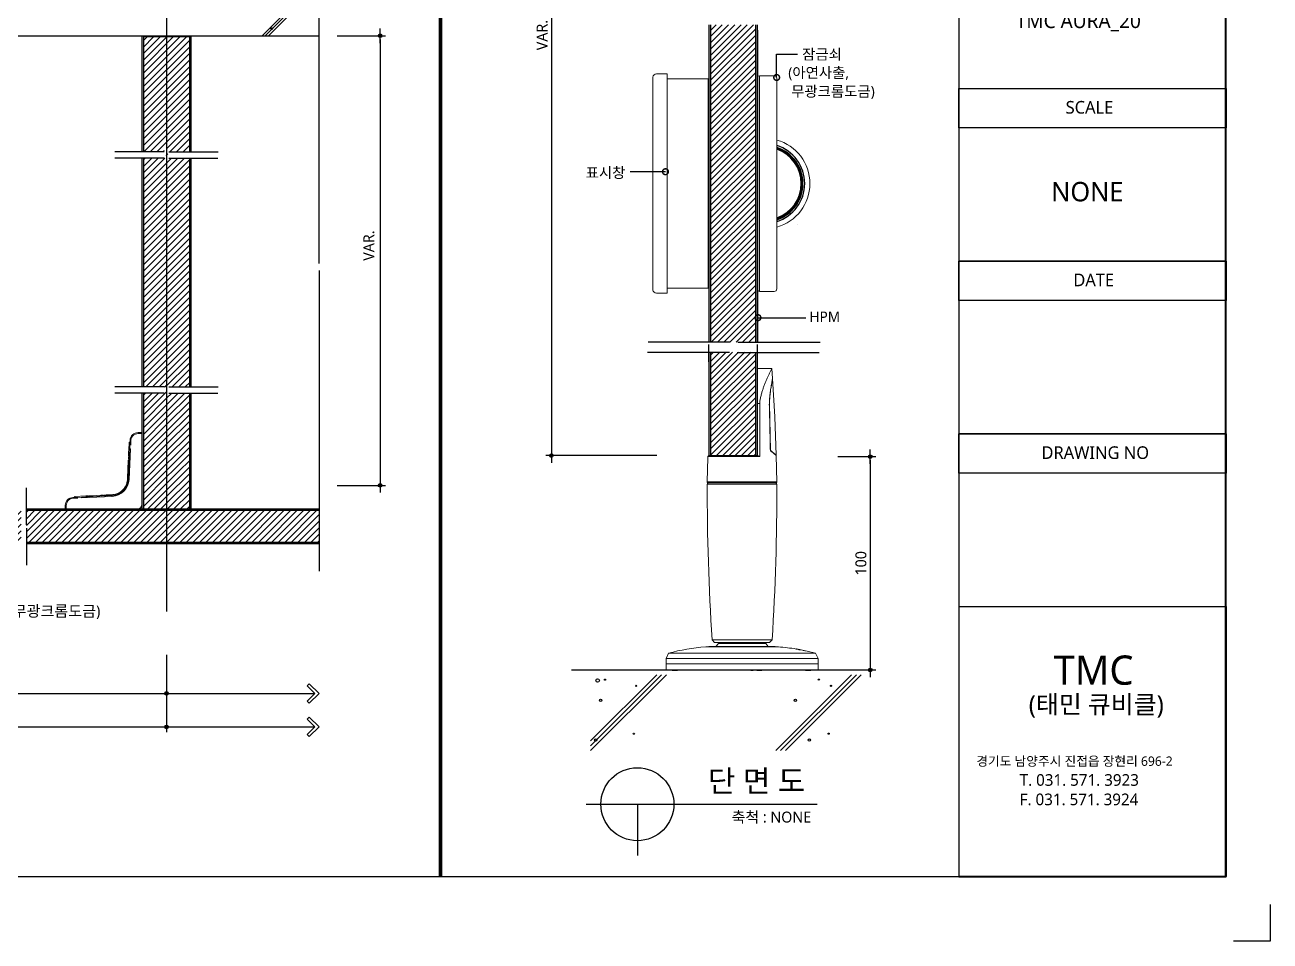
# Model space of a CAD drawing. Extents: x -256 to 8104, y -176 to 5714.
# Drawn here: x 4694 to 8104, y -176 to 2333 of the extents above; entities that cross this region are included whole.
import ezdxf
from ezdxf.enums import TextEntityAlignment as Align

# ---------------------------------------------------------------- set-up
doc = ezdxf.new("R2010")
doc.units = 0
doc.header["$LTSCALE"] = 30
doc.linetypes.add('CEN', pattern=[62, 60, -1, 0, -1])
doc.layers.get('0').update_dxf_attribs({"linetype": 'CONTINUOUS'})
doc.layers.get('DEFPOINTS').update_dxf_attribs({"linetype": 'CONTINUOUS'})
for name, color, linetype in [('C', 2, 'CONTINUOUS'), ('curior-0Line', 252, 'CONTINUOUS'), ('DIM', 7, 'CONTINUOUS'), ('FIN', 5, 'CONTINUOUS'), ('HAT', 8, 'CONTINUOUS'), ('TIT', 3, 'CONTINUOUS'), ('경첩', 4, 'CONTINUOUS'), ('문자', 3, 'CONTINUOUS'), ('잠금쇠(회전형)', 4, 'CONTINUOUS'), ('중심선', 1, 'CEN'), ('치수', 1, 'CONTINUOUS'), ('판넬', 2, 'CONTINUOUS'), ('해치', 8, 'CONTINUOUS')]:
    doc.layers.add(name, color=color, linetype=linetype)
doc.styles.add('돋움', font='malgun.ttf')
doc.dimstyles.new('10', dxfattribs={"dimscale": 10, "dimtxt": 3, "dimasz": 1, "dimexe": 1.5, "dimexo": 2, "dimgap": 1, "dimtad": 1, "dimdec": 0, "dimlunit": 6, "dimtxsty": '돋움', "dimblk": 'DIMDOT', "dimcen": -1, "dimdle": 1.5, "dimclrt": 3, "dimazin": 3, "dimtfac": 1, "dimtdec": 0, "dimtix": 1, "dimtmove": 2, "dimatfit": 3, "dimldrblk": 'DIMDOT', "dimarcsym": 0})
pattern_1 = [(45, (190803.934, 139.989), (-8.55643, 8.55643), [])]
pattern_2 = [(45, (189996.395, 28.41), (-8.980256, 8.980256), [])]

# ---------------------------------------------------------------- blocks, each defined once
blk = doc.blocks.new('DIMDOT')
at = {"linetype": 'Continuous'}
blk.add_line((-2, 0), (2, 0), dxfattribs=at)
for radius in [0.5, 0.25]:
    blk.add_circle((0, 0), radius, dxfattribs=at)
blk = doc.blocks.new('*D547')
at = {"layer": 'DEFPOINTS', "color": 0}
for p in [(204766.2, 3633.1), (204457.4, 1329.8), (204766.2, 1329.8)]:
    blk.add_point(p, dxfattribs=at)
at = {"layer": 'DIM', "color": 0, "lineweight": -2, "ltscale": 10}
for p, q in [((204746.2, 3633.1), (204442.4, 3633.1)), ((204457.4, 3623.1), (204457.4, 1339.8)), ((204746.2, 1329.8), (204442.4, 1329.8))]:
    blk.add_line(p, q, dxfattribs=at)
at = {"layer": 'DIM', "color": 0, "lineweight": -2, "xscale": 10, "yscale": 10, "zscale": 10}
for p, rotation in [((204457.4, 3633.1), 90), ((204457.4, 1329.8), 270)]:
    blk.add_blockref('DIMDOT', p, dxfattribs=dict(at, rotation=rotation))
at = {"layer": 'DIM', "color": 3, "insert": (204432.2, 2481.4), "char_height": 30, "attachment_point": 5, "rotation": 90, "style": '돋움'}
blk.add_mtext('VAR.', dxfattribs=at)
blk = doc.blocks.new('A$C13EB2441')
for p, q in [((0.84, 7.37), (0.84, 14.11)), ((0.84, 6.74), (0.84, 0))]:
    blk.add_line(p, q)
blk = doc.blocks.new('_DOTSMALL')
at = {"color": 0, "linetype": 'ByBlock', "const_width": 0.5}
blk.add_lwpolyline([(-0.0625, 0, 1), (0.0625, 0, 1)], format="xyb", close=True, dxfattribs=at)
blk = doc.blocks.new('A$C63EC304E')
at = {"layer": '치수', "color": 1, "xscale": 2.5, "yscale": 2.5, "zscale": 2.5, "rotation": 234.3098741996962}
blk.add_blockref('_DOTSMALL', (0.31, 0.31), dxfattribs=at)
blk = doc.blocks.new('A$C2BC9653E')
at = {"layer": '치수', "xscale": 0.3333333333333333, "yscale": 0.3333333333333333, "zscale": 0.3333333333333333}
blk.add_blockref('A$C63EC304E', (0, 0), dxfattribs=at)
blk = doc.blocks.new('A$C7FC71301')
at = {"layer": '치수', "rotation": 180}
blk.add_blockref('A$C2BC9653E', (0.208, 0.208), dxfattribs=at)
blk = doc.blocks.new('A$C4A20372B')
at = {"layer": '치수'}
blk.add_blockref('A$C7FC71301', (0, 0), dxfattribs=at)
blk = doc.blocks.new('A$C566469F5')
at = {"layer": '치수'}
blk.add_blockref('A$C4A20372B', (0, 0), dxfattribs=at)
blk = doc.blocks.new('A$C7E317CD4')
at = {"layer": '해치', "xscale": 2, "yscale": 2, "zscale": 2}
blk.add_blockref('A$C566469F5', (0, 0), dxfattribs=at)
blk = doc.blocks.new('A$C601D7F27')
at = {"layer": '치수'}
blk.add_blockref('A$C7E317CD4', (0, 0), dxfattribs=at)
blk = doc.blocks.new('A$C38802C08')
at = {"layer": '치수'}
blk.add_blockref('A$C601D7F27', (0, 0), dxfattribs=at)
blk = doc.blocks.new('*D548')
at = {"layer": 'DEFPOINTS', "color": 0}
for p in [(205221.9, 1326.8), (205231, 742.5), (205330.8, 742.5)]:
    blk.add_point(p, dxfattribs=at)
at = {"layer": 'DIM', "color": 0, "lineweight": -2, "ltscale": 10}
for p, q in [((205241.9, 1326.8), (205345.8, 1326.8)), ((205330.8, 1316.8), (205330.8, 752.5)), ((205251, 742.5), (205345.8, 742.5))]:
    blk.add_line(p, q, dxfattribs=at)
at = {"layer": 'DIM', "color": 0, "lineweight": -2, "xscale": 10, "yscale": 10, "zscale": 10}
for p, rotation in [((205330.8, 1326.8), 90), ((205330.8, 742.5), 270)]:
    blk.add_blockref('DIMDOT', p, dxfattribs=dict(at, rotation=rotation))
at = {"layer": 'DIM', "color": 3, "insert": (205305.2, 1034.7), "char_height": 30, "attachment_point": 5, "rotation": 90, "style": '돋움'}
blk.add_mtext('100', dxfattribs=at)
blk = doc.blocks.new('*D553')
at = {"layer": 'DEFPOINTS', "color": 0}
for p in [(198649.8, 803.9), (203403.7, 803.9), (203403.7, 586.8)]:
    blk.add_point(p, dxfattribs=at)
at = {"layer": 'DIM', "color": 0, "lineweight": -2, "ltscale": 10}
for p, q in [((198649.8, 783.9), (198649.8, 571.8)), ((203403.7, 783.9), (203403.7, 571.8)), ((198659.8, 586.8), (203393.7, 586.8))]:
    blk.add_line(p, q, dxfattribs=at)
at = {"layer": 'DIM', "color": 0, "lineweight": -2, "xscale": 10, "yscale": 10, "zscale": 10, "rotation": 180}
blk.add_blockref('DIMDOT', (198649.8, 586.8), dxfattribs=at)
at = {"layer": 'DIM', "color": 0, "lineweight": -2, "xscale": 10, "yscale": 10, "zscale": 10}
blk.add_blockref('DIMDOT', (203403.7, 586.8), dxfattribs=at)
at = {"layer": 'DIM', "color": 3, "insert": (201026.8, 616.4), "char_height": 30, "attachment_point": 5, "style": '돋움'}
blk.add_mtext('설계치수', dxfattribs=at)
blk = doc.blocks.new('*D554')
at = {"layer": 'DEFPOINTS', "color": 0}
for p in [(202252.8, 803.9), (203403.7, 803.9), (203403.7, 678.2)]:
    blk.add_point(p, dxfattribs=at)
at = {"layer": 'DIM', "color": 0, "lineweight": -2, "ltscale": 10}
for p, q in [((202252.8, 783.9), (202252.8, 663.2)), ((203403.7, 783.9), (203403.7, 663.2)), ((202262.8, 678.2), (203393.7, 678.2))]:
    blk.add_line(p, q, dxfattribs=at)
at = {"layer": 'DIM', "color": 0, "lineweight": -2, "xscale": 10, "yscale": 10, "zscale": 10, "rotation": 180}
blk.add_blockref('DIMDOT', (202252.8, 678.2), dxfattribs=at)
at = {"layer": 'DIM', "color": 0, "lineweight": -2, "xscale": 10, "yscale": 10, "zscale": 10}
blk.add_blockref('DIMDOT', (203403.7, 678.2), dxfattribs=at)
at = {"layer": 'DIM', "color": 3, "insert": (202828.3, 707.9), "char_height": 30, "attachment_point": 5, "style": '돋움'}
blk.add_mtext('설계치수', dxfattribs=at)
blk = doc.blocks.new('*D556')
at = {"layer": 'DEFPOINTS', "color": 0}
for p in [(203850.5, 2479.6), (203850.5, 1248.2), (203988.4, 1248.2)]:
    blk.add_point(p, dxfattribs=at)
at = {"layer": 'DIM', "color": 0, "lineweight": -2, "ltscale": 10}
for p, q in [((203870.5, 2479.6), (204003.4, 2479.6)), ((203988.4, 2469.6), (203988.4, 1258.2)), ((203870.5, 1248.2), (204003.4, 1248.2))]:
    blk.add_line(p, q, dxfattribs=at)
at = {"layer": 'DIM', "color": 0, "lineweight": -2, "xscale": 10, "yscale": 10, "zscale": 10}
for p, rotation in [((203988.4, 2479.6), 90), ((203988.4, 1248.2), 270)]:
    blk.add_blockref('DIMDOT', p, dxfattribs=dict(at, rotation=rotation))
at = {"layer": 'DIM', "color": 3, "insert": (203957.6, 1904.8), "char_height": 30, "attachment_point": 5, "rotation": 90, "style": '돋움'}
blk.add_mtext('VAR.', dxfattribs=at)
blk = doc.blocks.new('A$C06B31977')
for p, q in [((1.26, 11.06), (1.26, 21.17)), ((1.26, 10.11), (1.26, 0))]:
    blk.add_line(p, q)
blk = doc.blocks.new('AURA_20', base_point=(198321.5, 175.8))
at = {"layer": 'HAT'}
h = blk.add_hatch(dxfattribs=at)
h.set_pattern_fill('ANSI31', color=256, scale=3.811219, style=0)
h.set_pattern_definition(pattern_1)
h.paths.add_polyline_path([(204955.6, 2074.2), (204893.6, 2074.2), (204893.6, 1640.2), (204955.6, 1640.2), (204955.6, 1744.5, -0.567825), (204955.6, 1747.9)])
h.paths.add_polyline_path([(205017.5, 2074.2), (204955.6, 2074.2), (204955.6, 1747.9, -0.582142), (204958.6, 1746.2), (205017.5, 1746.2)])
edge = h.paths.add_edge_path()
edge.add_line((205017.5, 1746.2), (204958.6, 1746.2))
edge.add_arc((204956.6, 1746.2), 1.99, -54.3099, 0, ccw=False)
edge.add_arc((204956.6, 1746.2), 1.99, 239.178, 305.6901, ccw=False)
edge.add_line((204955.6, 1744.5), (204955.6, 1640.2))
edge.add_line((204955.6, 1640.2), (205009.6, 1640.2))
edge.add_spline(control_points=[(205009.6, 1640.2), (205012.7, 1648.5), (205015.5, 1656), (205017.5, 1659.6)], knot_values=[0.152076, 0.152076, 0.152076, 0.152076, 0.673721, 0.673721, 0.673721, 0.673721], degree=3, periodic=0)
edge.add_line((205017.5, 1659.6), (205017.5, 1746.2))
h.paths.add_polyline_path([(204955.6, 2509.2), (204893.6, 2509.2), (204893.6, 2074.2), (204955.6, 2074.2)])
edge = h.paths.add_edge_path()
edge.add_line((205017.5, 2509.2), (205007.7, 2509.2))
edge.add_spline(control_points=[(205005, 2501.8), (205005.9, 2504.3), (205006.8, 2506.8), (205007.7, 2509.2)], knot_values=[0, 0, 0, 0, 0.152076, 0.152076, 0.152076, 0.152076], degree=3, periodic=0)
edge.add_line((205007.7, 2509.2), (204955.6, 2509.2))
edge.add_line((204955.6, 2509.2), (204955.6, 2074.2))
edge.add_line((204955.6, 2074.2), (205017.5, 2074.2))
edge.add_line((205017.5, 2074.2), (205017.5, 2509.2))
at = {"layer": 'HAT', "transparency": 33554687}
h = blk.add_hatch(dxfattribs=at)
h.set_pattern_fill('ANSI31', color=256, scale=3.811219, style=0)
h.set_pattern_definition(pattern_1)
h.paths.add_polyline_path([(204945.5, 1612.6), (204893.6, 1612.6), (204893.6, 1329.8), (204955.6, 1329.8), (204955.6, 1612.6)])
h.paths.add_polyline_path([(205017.5, 1612.6), (204966.7, 1612.6), (204955.6, 1612.6), (204955.6, 1329.8), (205017.5, 1329.8)])
at = {"layer": '해치'}
h = blk.add_hatch(dxfattribs=at)
h.set_pattern_fill('ANSI31', color=256, scale=4, style=0)
h.set_pattern_definition([(45, (-72906.685, -55968.201), (-8.9802561, 8.9802561), [])])
edge = h.paths.add_edge_path()
edge.add_line((203403.7, 2476.2), (203341.3, 2476.2))
edge.add_line((203341.3, 2476.2), (203340.4, 2475.3))
edge.add_line((203340.4, 2475.3), (203340.4, 2374.9))
edge.add_line((203340.4, 2374.9), (203383.2, 2374.9))
edge.add_line((203383.2, 2374.9), (203383.2, 2333.4))
edge.add_line((203383.2, 2333.4), (203340.4, 2333.4))
edge.add_line((203340.4, 2333.4), (203340.4, 2161.7))
edge.add_line((203340.4, 2161.7), (203397, 2161.7))
edge.add_spline(control_points=[(203397, 2161.7), (203399.7, 2169.3), (203405.7, 2184.7), (203401.9, 2153.8), (203403.4, 2151.3), (203403.7, 2151.3)], knot_values=[0.456227, 0.456227, 0.456227, 0.456227, 2.847595, 6.178025, 6.737145, 6.737145, 6.737145, 6.737145], degree=3, periodic=0)
edge.add_spline(control_points=[(203403.4, 2151.5), (203403.5, 2154.5), (203403.5, 2157.2), (203403, 2157.6), (203402.9, 2157.6)], knot_values=[0.891967, 0.891967, 0.891967, 0.891967, 1.280656, 1.337888, 1.337888, 1.337888, 1.337888], degree=3, periodic=0)
edge.add_line((203403.7, 2151.3), (203403.7, 2476.2))
edge = h.paths.add_edge_path()
edge.add_line((203467.1, 2476.2), (203403.7, 2476.2))
edge.add_line((203403.7, 2476.2), (203403.7, 2151.3))
edge.add_spline(control_points=[(203403.7, 2151.3), (203404.9, 2151.1), (203407.1, 2155.4), (203409.8, 2161.7)], knot_values=[6.737145, 6.737145, 6.737145, 6.737145, 8.913909, 8.913909, 8.913909, 8.913909], degree=3, periodic=0)
edge.add_spline(control_points=[(203409.8, 2161.7), (203411.8, 2166.5), (203414.1, 2172.5), (203416.5, 2178.4)], knot_values=[8.913909, 8.913909, 8.913909, 8.913909, 10.573873, 10.573873, 10.573873, 10.573873], degree=3, periodic=0)
edge.add_line((203409.8, 2161.7), (203467.1, 2161.7))
edge.add_line((203467.1, 2161.7), (203467.1, 2333.4))
edge.add_line((203467.1, 2333.4), (203424.2, 2333.4))
edge.add_line((203424.2, 2333.4), (203424.2, 2374.9))
edge.add_line((203424.2, 2374.9), (203467.1, 2374.9))
edge.add_line((203467.1, 2374.9), (203467.1, 2476.2))
h.paths.add_polyline_path([(203467.1, 2374.9), (203424.2, 2374.9), (203424.2, 2333.4), (203467.1, 2333.4)], flags=16)
h.paths.add_polyline_path([(203383.2, 2374.9), (203340.4, 2374.9), (203340.4, 2333.4), (203383.2, 2333.4)], flags=16)
h = blk.add_hatch(dxfattribs=at)
h.set_pattern_fill('ANSI31', color=256, scale=4, style=0)
h.set_pattern_definition([(45, (203403.719, 1831.248), (-8.98026, 8.98026), [])])
h.paths.add_polyline_path([(203467.1, 2144.6), (203340.4, 2144.6), (203340.4, 1517.9), (203467.1, 1517.9)])
at = {"layer": '해치', "transparency": 33554687}
h = blk.add_hatch(dxfattribs=at)
h.set_pattern_fill('ANSI31', color=256, scale=4)
h.set_pattern_definition(pattern_2)
edge = h.paths.add_edge_path()
edge.add_spline(control_points=[(203403.7, 1490.3), (203403.4, 1490.4), (203402.3, 1492.1), (203403.2, 1502), (203403.4, 1507.7)], knot_values=[1.337888, 1.337888, 1.337888, 1.337888, 1.524261, 2.245715, 2.245715, 2.245715, 2.245715], degree=3, periodic=0)
edge.add_spline(control_points=[(203403.7, 1507.5), (203403.4, 1507.5), (203401.9, 1510), (203405.7, 1540.9), (203399.7, 1525.5), (203397, 1517.9)], knot_values=[0.152076, 0.152076, 0.152076, 0.152076, 0.338449, 1.448592, 2.245715, 2.245715, 2.245715, 2.245715], degree=3, periodic=0)
edge.add_spline(control_points=[(203403.4, 1507.7), (203403.5, 1510.7), (203403.5, 1513.4), (203403, 1513.8), (203402.9, 1513.8)], knot_values=[0.891967, 0.891967, 0.891967, 0.891967, 1.280656, 1.337888, 1.337888, 1.337888, 1.337888], degree=3, periodic=0)
edge.add_spline(control_points=[(203402.9, 1513.8), (203401.9, 1513.9), (203399.5, 1507.9), (203397, 1500.8)], knot_values=[0.152076, 0.152076, 0.152076, 0.152076, 0.891967, 0.891967, 0.891967, 0.891967], degree=3, periodic=0)
edge.add_spline(control_points=[(203395.3, 1496.3), (203395.9, 1497.8), (203396.4, 1499.3), (203397, 1500.8)], knot_values=[0, 0, 0, 0, 0.152076, 0.152076, 0.152076, 0.152076], degree=3, periodic=0)
edge.add_line((203397, 1500.8), (203340.4, 1500.8))
edge.add_line((203340.4, 1500.8), (203340.4, 1328.3))
edge.add_line((203340.4, 1328.3), (203385.1, 1328.3))
edge.add_line((203385.1, 1328.3), (203385.1, 1286.8))
edge.add_line((203385.1, 1286.8), (203340.4, 1286.8))
edge.add_line((203340.4, 1286.8), (203340.4, 1182.6))
edge.add_line((203340.4, 1182.6), (203403.7, 1182.6))
edge.add_line((203403.7, 1182.6), (203403.7, 1490.3))
h.paths.add_polyline_path([(203467.1, 1328.3), (203422.3, 1328.3), (203422.3, 1286.8), (203467.1, 1286.8)])
h.paths.add_polyline_path([(203385.1, 1328.3), (203340.4, 1328.3), (203340.4, 1286.8), (203385.1, 1286.8)], flags=16)
h = blk.add_hatch(dxfattribs=at)
h.set_pattern_fill('ANSI31', color=256, scale=4)
h.set_pattern_definition(pattern_2)
h.paths.add_polyline_path([(203467.1, 1439.8), (203403.7, 1439.8), (203403.7, 1182.6), (203467.1, 1182.6), (203467.1, 1286.8), (203422.3, 1286.8), (203422.3, 1328.3), (203467.1, 1328.3)])
edge = h.paths.add_edge_path()
edge.add_line((203467.1, 1500.8), (203409.8, 1500.8))
edge.add_spline(control_points=[(203409.8, 1500.8), (203407.1, 1494.5), (203404.9, 1490.1), (203403.7, 1490.3)], knot_values=[2.245715, 2.245715, 2.245715, 2.245715, 2.971303, 2.971303, 2.971303, 2.971303], degree=3, periodic=0)
edge.add_line((203403.7, 1490.3), (203403.7, 1439.8))
edge.add_line((203403.7, 1439.8), (203467.1, 1439.8))
edge.add_line((203467.1, 1439.8), (203467.1, 1500.8))
h = blk.add_hatch(dxfattribs=at)
h.set_pattern_fill('ANSI31', color=256, scale=4, style=0)
h.set_pattern_definition(pattern_2)
h.paths.add_polyline_path([(203019.8, 1130.9), (203019.8, 1140.5), (203019.8, 1179.2), (203403.7, 1179.2), (203403.7, 1092.6), (203019.8, 1092.6)])
edge = h.paths.add_edge_path()
edge.add_line((203005.2, 1130.9), (203005.2, 1140.5))
edge.add_line((203005.2, 1140.5), (203005.2, 1179.2))
edge.add_line((203005.2, 1179.2), (202372.7, 1179.2))
edge.add_line((202372.7, 1179.2), (202372.7, 1138))
edge.add_arc((202372.7, 1135.9), 2.08, -35.6901, 90, ccw=False)
edge.add_arc((202372.7, 1135.9), 2.08, 270, 324.3099, ccw=False)
edge.add_line((202372.7, 1133.8), (202372.7, 1092.6))
edge.add_line((202372.7, 1092.6), (203005.2, 1092.6))
edge.add_line((203005.2, 1092.6), (203005.2, 1130.9))
h.paths.add_polyline_path([(202247.8, 1179.2), (202247.8, 1092.6), (202372.7, 1092.6), (202372.7, 1133.8, -0.610943), (202371, 1137.1, -0.241509), (202372.7, 1138), (202372.7, 1179.2)])
h.paths.add_polyline_path([(203821.4, 1179.2), (203403.7, 1179.2), (203403.7, 1092.6), (203821.4, 1092.6)])
for p, q in [((203821.4, 1855.9), (203821.4, 2632.7)), ((198649.8, 2479.6), (203821.4, 2479.6)), ((203397.1, 2161.7), (203262.3, 2161.7)), ((203409.8, 2161.7), (203544.6, 2161.7)), ((203821.4, 1836.9), (203821.4, 1013.6)), ((203397.1, 1517.9), (203262.3, 1517.9)), ((203409.8, 1517.9), (203544.6, 1517.9)), ((204512.6, 742.5), (205345.7, 742.5))]:
    blk.add_line(p, q)
at = {"color": 2}
for p, q in [((206425.6, 100), (206425.6, 0)), ((206425.6, 100), (206425.6, 0)), ((206425.6, 100), (206425.6, 0)), ((206425.6, 0), (206325.6, 0)), ((206425.6, 0), (206325.6, 0)), ((206425.6, 0), (206325.6, 0))]:
    blk.add_line(p, q, dxfattribs=at)
for points in [[(198320.8, 5714.2), (205573.1, 5714.2), (205573.1, 175.8), (198320.8, 175.8)], [(198320.8, 5714.2), (205573.1, 5714.2), (205573.1, 175.8), (198320.8, 175.8)], [(198320.8, 5714.2), (206302.7, 5714.2), (206302.7, 175.8), (198320.8, 175.8)]]:
    blk.add_lwpolyline(points, close=True, dxfattribs=at)
at = {"color": 8, "const_width": 10}
blk.add_lwpolyline([(204153.5, 175.8), (204153.5, 5714.2)], dxfattribs=at)
at = {"layer": 'C'}
for p, q in [((204893.6, 2509.2), (204893.6, 1640.2)), ((205017.5, 1640.2), (205017.5, 2509.2)), ((204893.6, 1612.6), (204893.6, 1329.8)), ((205017.5, 1329.8), (205017.5, 1612.6)), ((203821.4, 1179.2), (203019.8, 1179.2)), ((203019.8, 1092.6), (203821.4, 1092.6))]:
    blk.add_line(p, q, dxfattribs=at)
at = {"layer": 'curior-0Line'}
blk.add_line((205573.1, 5714.2), (205573.1, 176.6), dxfattribs=at)
for points in [[(206305.6, 5714.2), (205573.1, 5714.2), (205573.1, 175.8), (206305.6, 175.8)], [(205573.5, 2335.1), (206305.6, 2335.1), (206305.6, 2227.3), (205573.5, 2227.3)], [(205573.5, 1389.2), (206305.6, 1389.2), (206305.6, 1862.2), (205573.5, 1862.2)], [(205573.5, 1862.2), (206305.6, 1862.2), (206305.6, 1754.4), (205573.5, 1754.4)], [(205573.5, 916.3), (206305.6, 916.3), (206305.6, 1389.2), (205573.5, 1389.2)], [(205573.5, 1389.2), (206305.6, 1389.2), (206305.6, 1281.5), (205573.5, 1281.5)], [(206305.6, 176.6), (205573.8, 176.6), (205573.8, 916.3), (206305.6, 916.3)]]:
    blk.add_lwpolyline(points, close=True, dxfattribs=at)
at = {"layer": 'DIM', "ltscale": 10}
for p, q in [((203788.9, 699.3), (203794.6, 705)), ((203810, 678.2), (203788.9, 699.3)), ((203821.4, 678.2), (203794.6, 705)), ((203403.7, 678.2), (203810, 678.2)), ((203810, 678.2), (203788.9, 657.1)), ((203788.9, 657.1), (203794.6, 651.4)), ((203821.4, 678.2), (203794.6, 651.4)), ((203403.7, 586.8), (203810, 586.8)), ((203788.9, 607.8), (203794.6, 613.5)), ((203810, 586.8), (203788.9, 607.8)), ((203810, 586.8), (203788.9, 565.7)), ((203821.4, 586.8), (203794.6, 613.5)), ((203821.4, 586.8), (203794.6, 560)), ((203788.9, 565.7), (203794.6, 560))]:
    blk.add_line(p, q, dxfattribs=at)
at = {"layer": 'FIN', "color": 4, "linetype": 'Continuous', "lineweight": 15}
for p, q in [((205061.5, 1568.5), (205022.3, 1568.5)), ((205022.3, 1568.5), (205022.3, 1472.4)), ((205063, 1541.1), (205061.5, 1568.5)), ((205075, 1258.2), (205073.3, 1329.9)), ((204888.9, 1329.8), (204885.7, 1326.8)), ((204888.9, 1329.8), (205022.3, 1329.8)), ((204887.5, 1254.7), (205071.8, 1254.7)), ((204897.4, 825.4), (204904.6, 818.2)), ((205054.7, 818.2), (205061.9, 825.4)), ((204778.1, 788.4), (204771.6, 774.2)), ((205054.7, 818.2), (204904.6, 818.2)), ((204914.8, 815.2), (204908, 807.3)), ((205051.3, 807.3), (204908, 807.3)), ((204914.8, 818.2), (204914.8, 815.2)), ((204914.8, 815.2), (205044.4, 815.2)), ((205044.4, 815.2), (205044.4, 818.2)), ((205051.3, 807.3), (205044.4, 815.2)), ((205187.7, 774.2), (205181.2, 788.4)), ((204771.6, 774.2), (204771.6, 759.6)), ((204771.6, 759.6), (204771.6, 742.5)), ((205187.7, 759.6), (205187.7, 774.2)), ((205187.7, 742.5), (205187.7, 759.6)), ((204771.6, 742.5), (205187.7, 742.5))]:
    blk.add_line(p, q, dxfattribs=at)
at = {"layer": 'FIN', "linetype": 'Continuous', "lineweight": 15}
for p, q in [((205027.9, 1472.4), (205022.3, 1472.4)), ((205054.3, 1469.8), (205054.7, 1469.8)), ((205055.1, 1435.7), (205055.6, 1435.7)), ((205056.5, 1367.5), (205057, 1367.5)), ((205056.7, 1347.7), (205057.3, 1347.7)), ((205056.9, 1347.4), (205057.3, 1347.4)), ((205059.7, 1341.9), (205059, 1341.9)), ((205072.6, 1330.5), (205073.3, 1330.5)), ((205028.4, 1326.8), (204885.7, 1326.8)), ((205075.2, 1251.4), (204884.1, 1251.4)), ((204884.2, 1258.2), (205075.1, 1258.2)), ((204897.4, 825.4), (205061.9, 825.4)), ((204778.1, 788.4), (205181.2, 788.4)), ((205079.2, 805.8), (204880.1, 805.8)), ((204882.6, 806), (205076.7, 806)), ((205187.7, 774.2), (204771.6, 774.2)), ((205187.7, 759.6), (204771.6, 759.6)), ((204771.6, 759.6), (205187.7, 759.6)), ((204788.6, 741.2), (204788.6, 742.5)), ((204788.7, 741.2), (204788.6, 741.2)), ((204788.7, 741.2), (204788.7, 742.5)), ((204803.1, 741.2), (204788.7, 741.2)), ((204803.1, 741.2), (204803.1, 742.5)), ((204803.2, 741.2), (204803.1, 741.2)), ((204803.2, 741.2), (204803.2, 742.5)), ((205003.5, 741.2), (205003.5, 742.5)), ((205010.3, 741.2), (205003.5, 741.2)), ((205010.3, 741.2), (205010.3, 742.5)), ((205019.8, 741.2), (205019.8, 742.5)), ((205020, 741.2), (205020, 742.5)), ((205020.2, 741.2), (205020.2, 742.5)), ((205020.9, 741.2), (205020.9, 742.5)), ((205023.8, 741.2), (205020.9, 741.2)), ((205023.8, 741.2), (205023.8, 742.5)), ((205024.9, 741.2), (205023.8, 741.2)), ((205024.9, 741.2), (205024.9, 742.5)), ((205025.8, 741.2), (205024.9, 741.2)), ((205025.8, 741.2), (205025.8, 742.5)), ((205026.2, 741.2), (205025.8, 741.2)), ((205026.2, 741.2), (205026.2, 742.5)), ((205026.5, 741.2), (205026.2, 741.2)), ((205026.6, 741.2), (205026.6, 742.5)), ((205028.6, 741.2), (205028.6, 742.5)), ((205031.2, 741.2), (205031.2, 742.5)), ((205031.2, 741.2), (205031.2, 742.5)), ((205032.2, 741.2), (205031.3, 741.2)), ((205032.2, 741.2), (205032.2, 742.5)), ((205032.6, 741.2), (205032.2, 741.2)), ((205032.6, 741.2), (205032.6, 742.5)), ((205033.6, 741.2), (205032.6, 741.2)), ((205033.6, 741.2), (205033.6, 742.5)), ((205153.4, 741.2), (205153.4, 742.5)), ((205155.7, 741.2), (205155.7, 742.5)), ((205160.9, 741.2), (205160.9, 742.5)), ((205166.1, 741.2), (205166.1, 742.5)), ((205168.4, 741.2), (205168.4, 742.5))]:
    blk.add_line(p, q, dxfattribs=at)
at = {"layer": 'FIN', "color": 4, "linetype": 'Continuous', "lineweight": 15, "flags": 128}
for points in [[(205073.4, 1330.5), (205069, 1435.5), (205063.1, 1540.4)], [(204885.8, 1326.9), (204885.7, 1324.5), (204884.2, 1258.2)]]:
    blk.add_lwpolyline(points, dxfattribs=at)
at = {"layer": 'FIN', "color": 4, "linetype": 'Continuous', "lineweight": 15}
for centre, radius, start, end in [((204887.5, 1251.3), 3.41, 90, 179.3579), ((204887.6, 1258.2), 3.41, 179.2415, 270), ((211641.4, 1248.1), 6757.2, 179.97182, 183.58587), ((198604.7, 1239), 6470.4, 356.33536, 0.10965), ((205071.7, 1258.2), 3.41, 270, 0.7585), ((205071.8, 1251.3), 3.41, 0.6421, 90), ((204914.8, 295.4), 511.5, 93.8991, 105.5006), ((204882.8, 804), 2.05, 94.7479, 116.6788), ((204914.8, 418), 389.3, 91.0115, 94.7479), ((205044.4, 418), 389.3, 85.2521, 88.9885), ((205076.5, 804), 2.05, 63.3212, 85.2521), ((205044.4, 295.4), 511.5, 80.5831, 86.1009), ((205044.4, 295.4), 511.5, 74.4994, 78.127)]:
    blk.add_arc(centre, radius, start, end, dxfattribs=at)
at = {"layer": 'FIN', "linetype": 'Continuous', "lineweight": 15}
for points, knots in [([(205027.9, 1472.4), (205028.2, 1475.6), (205028.9, 1482.1), (205030.9, 1491.7), (205033.3, 1501.2), (205036.2, 1510.5), (205039.5, 1519.7), (205043, 1528.7), (205046.6, 1537.3), (205050.3, 1545.3), (205053.7, 1552.6), (205056.6, 1558.6), (205058.9, 1563.3), (205060.4, 1566.4), (205061.3, 1568.2), (205061.4, 1568.4), (205061.5, 1568.5)], [0, 0, 0, 0, 0.0728557, 0.145726, 0.2204904, 0.2952636, 0.3731809, 0.4510923, 0.5310454, 0.610964, 0.6872809, 0.764789, 0.8294418, 0.895744, 0.9479363, 1, 1, 1, 1]), ([(205063.1, 1541.1), (205063.1, 1541.2), (205063.1, 1541.4), (205062.9, 1540.1), (205062.5, 1537.6), (205061.8, 1534), (205060.8, 1528.6), (205059.6, 1521.8), (205058.4, 1514.7), (205056.9, 1505), (205055.6, 1493.8), (205054.6, 1481.1), (205054.4, 1473.6), (205054.3, 1469.8)], [0, 0, 0, 0, 0.009684, 0.084411, 0.139342, 0.19575, 0.292674, 0.392034, 0.480465, 0.568929, 0.750269, 0.874667, 1, 1, 1, 1]), ([(205063.1, 1540.4), (205063.1, 1540.3), (205063.1, 1540), (205062.7, 1538), (205062.2, 1535.2), (205061.4, 1530.8), (205060.4, 1525.2), (205059.4, 1519.2), (205058.1, 1511), (205056.6, 1499.7), (205055.2, 1485.2), (205054.9, 1474.9), (205054.7, 1469.8)], [0, 0, 0, 0, 0.065081, 0.114014, 0.164283, 0.248685, 0.335215, 0.413903, 0.492623, 0.653874, 0.825661, 1, 1, 1, 1]), ([(205028.4, 1326.8), (205028.4, 1327.8), (205028.3, 1352.6), (205028.2, 1401.1), (205028, 1448.6), (205027.9, 1472.4)], [0, 0, 0, 0, 0.020119, 0.51001, 1, 1, 1, 1]), ([(205054.3, 1469.8), (205054.6, 1456.1), (205055.3, 1428.1), (205056.2, 1387.4), (205056.7, 1360.5), (205056.9, 1347.7)], [0, 0, 0, 0, 0.338608, 0.686805, 1, 1, 1, 1]), ([(205054.7, 1469.8), (205054.9, 1464.1), (205055.1, 1455.6), (205055.4, 1444.2), (205055.5, 1438.5), (205055.6, 1435.7)], [0, 0, 0, 0, 0.499998, 0.749999, 1, 1, 1, 1]), ([(205055.6, 1435.7), (205055.7, 1430), (205056, 1418.6), (205056.4, 1395.9), (205056.8, 1378.9), (205057, 1367.5)], [0, 0, 0, 0, 0.250195, 0.500389, 1, 1, 1, 1]), ([(205059.5, 1341.3), (205059.1, 1341.8), (205058.2, 1342.7), (205057.3, 1344.7), (205056.9, 1346.5), (205056.9, 1347.4), (205056.9, 1347.7)], [0, 0, 0, 0, 0.3337457, 0.6692692, 0.9101086, 1, 1, 1, 1]), ([(205057.3, 1347.4), (205057.4, 1346.8), (205057.5, 1345.6), (205058.1, 1343.9), (205058.9, 1342.7), (205059.4, 1342.2), (205059.7, 1341.9)], [0, 0, 0, 0, 0.257997, 0.515126, 0.793816, 1, 1, 1, 1]), ([(205059.5, 1341.3), (205061.3, 1339.9), (205064.7, 1337.1), (205069, 1333.5), (205071.7, 1331.2), (205073, 1330.2), (205073.5, 1329.7), (205073.3, 1329.9), (205073.3, 1329.9)], [0, 0, 0, 0, 0.2109513, 0.4254062, 0.683951, 0.8181289, 0.9522979, 1, 1, 1, 1]), ([(205059.7, 1341.9), (205061.7, 1340.3), (205065.8, 1336.9), (205070.1, 1333.3), (205072.9, 1330.9), (205073.2, 1330.6), (205073.3, 1330.5)], [0, 0, 0, 0, 0.25138, 0.508909, 0.760628, 1, 1, 1, 1]), ([(205020.2, 741.2), (205020.1, 741.2), (205020, 741.2), (205020, 741.2), (205020, 741.2)], [0, 0, 0, 0, 0.557964, 1, 1, 1, 1]), ([(205020.9, 741.2), (205020.8, 741.2), (205020.5, 741.2), (205020.3, 741.2), (205020.2, 741.2)], [0, 0, 0, 0, 0.561741, 1, 1, 1, 1]), ([(205028.6, 741.2), (205028.2, 741.2), (205027.5, 741.2), (205026.9, 741.2), (205026.6, 741.2)], [0, 0, 0, 0, 0.560188, 1, 1, 1, 1]), ([(205031.2, 741.2), (205030.7, 741.2), (205029.9, 741.2), (205029, 741.2), (205028.6, 741.2)], [0, 0, 0, 0, 0.559958, 1, 1, 1, 1]), ([(205155.7, 741.2), (205155, 741.2), (205153.6, 741.2), (205153.5, 741.2), (205153.4, 741.2)], [0, 0, 0, 0, 0.558554, 1, 1, 1, 1]), ([(205157.7, 741.2), (205157, 741.2), (205155.7, 741.2), (205154.8, 741.2), (205154.5, 741.2)], [0, 0, 0, 0, 0.558511, 1, 1, 1, 1]), ([(205160.9, 741.2), (205159.9, 741.2), (205158, 741.2), (205156.4, 741.2), (205155.7, 741.2)], [0, 0, 0, 0, 0.559859, 1, 1, 1, 1]), ([(205166.1, 741.2), (205165.2, 741.2), (205163.6, 741.2), (205161.7, 741.2), (205160.9, 741.2)], [0, 0, 0, 0, 0.558977, 1, 1, 1, 1]), ([(205168.4, 741.2), (205168.3, 741.2), (205168.1, 741.2), (205166.7, 741.2), (205166.1, 741.2)], [0, 0, 0, 0, 0.559094, 1, 1, 1, 1])]:
    blk.add_open_spline(points, degree=3, knots=knots, dxfattribs=at)
at = {"layer": 'FIN', "color": 4, "linetype": 'Continuous', "lineweight": 15}
for points, knots in [([(205022.3, 1472.4), (205022.3, 1464.1), (205022.3, 1447.8), (205022.3, 1424), (205022.3, 1400.4), (205022.3, 1376.8), (205022.3, 1353), (205022.3, 1337.4), (205022.3, 1329.8)], [0, 0, 0, 0, 0.175429, 0.342116, 0.500062, 0.672632, 0.839276, 1, 1, 1, 1]), ([(205128.1, 800.1), (205128.1, 800.1), (205128.1, 800.1), (205128.3, 800.1), (205128.6, 800), (205128.7, 800)], [0, 0, 0, 0, 0.110152, 0.664814, 1, 1, 1, 1]), ([(205128.7, 800), (205128.9, 799.9), (205129.4, 799.9), (205130.5, 799.7), (205131.7, 799.5), (205132.7, 799.3), (205133.2, 799.2), (205133.4, 799.2)], [0, 0, 0, 0, 0.2159727, 0.4318558, 0.6498983, 0.8698049, 1, 1, 1, 1]), ([(205137.4, 798.3), (205136.6, 798.4), (205135.3, 798.7), (205133.9, 798.9), (205133.3, 799)], [0, 0, 0, 0, 0.585266, 1, 1, 1, 1]), ([(205133.3, 799), (205133.3, 799), (205133.3, 798.9), (205133.3, 798.7), (205133.3, 798.6)], [0, 0, 0, 0, 0.495973, 1, 1, 1, 1]), ([(205133.3, 798.6), (205133.9, 798.5), (205135.2, 798.3), (205136.6, 798), (205137.4, 797.9)], [0, 0, 0, 0, 0.405872, 1, 1, 1, 1]), ([(205153.8, 794.8), (205150.9, 795.5), (205145.5, 796.6), (205140, 797.7), (205137.4, 798.2)], [0, 0, 0, 0, 0.528575, 1, 1, 1, 1]), ([(205137.4, 797.9), (205137.4, 797.9), (205137.4, 798), (205137.4, 798), (205137.4, 798.1)], [0, 0, 0, 0, 0.517301, 1, 1, 1, 1]), ([(205137.4, 798.1), (205140, 797.6), (205145.5, 796.5), (205150.9, 795.3), (205153.8, 794.7)], [0, 0, 0, 0, 0.470682, 1, 1, 1, 1]), ([(205153.8, 794.7), (205153.8, 794.7), (205153.8, 794.8), (205153.8, 794.8), (205153.8, 794.8)], [0, 0, 0, 0, 0.529757, 1, 1, 1, 1])]:
    blk.add_open_spline(points, degree=3, knots=knots, dxfattribs=at)
at = {"layer": 'FIN', "linetype": 'Continuous', "lineweight": 15}
for points in [[(205057, 1367.5), (205057.3, 1347.7)], [(205057.3, 1347.7), (205057.3, 1347.4)], [(205022.3, 1329.8), (205028.4, 1326.8)], [(205020.8, 741.2), (205020.5, 741.2)]]:
    blk.add_open_spline(points, degree=1, dxfattribs=at)
at = {"layer": 'FIN', "color": 4, "linetype": 'Continuous', "lineweight": 15}
for points in [[(205128.7, 800), (205128.3, 800.1)], [(205133.3, 799.1), (205137.6, 798.3)], [(205137.4, 798.4), (205137.7, 798.4)]]:
    blk.add_open_spline(points, degree=1, dxfattribs=at)
at = {"layer": 'HAT'}
for radius, start, end in [(109.2, 287.404, 72.596), (104.4, 288.2251, 71.7749), (101.6, 288.7568, 71.2432), (99.7, 289.1292, 70.8708)]:
    blk.add_arc((205042, 2074.7), radius, start, end, dxfattribs=at)
at = {"layer": 'TIT', "color": 7}
for p, q in [((204552.9, 374.9), (205185.6, 374.9)), ((204693.3, 374.9), (204693.3, 234.9))]:
    blk.add_line(p, q, dxfattribs=at)
blk.add_circle((204692.9, 374.9), 100, dxfattribs=at)
at = {"layer": '경첩', "color": 4, "linetype": 'Continuous', "lineweight": 15}
for p, q in [((203302, 1367), (203303.5, 1365.5)), ((203303.8, 1371.7), (203302.7, 1348.3)), ((203305.5, 1358), (203306.2, 1371.5)), ((203325.7, 1390.2), (203325.7, 1392.6)), ((203336.4, 1392.6), (203325.7, 1392.6)), ((203325.7, 1390.2), (203336.4, 1390.2)), ((203336.4, 1390.2), (203336.4, 1392.6)), ((203336.4, 1370.2), (203336.4, 1390.2)), ((203336.4, 1366.9), (203336.4, 1369.2)), ((203336.4, 1366.9), (203336.4, 1196.6)), ((203302.7, 1348.3), (203298.8, 1264.6)), ((203299.5, 1330), (203301.8, 1327.7)), ((203301, 1361.5), (203299.8, 1336.3)), ((203299.8, 1336.3), (203302.1, 1334)), ((203301, 1361.5), (203303.2, 1359.2)), ((203301.1, 1264.5), (203305.1, 1348.2)), ((203298.9, 1317.3), (203297.7, 1290.6)), ((203298.9, 1317.3), (203301.2, 1315.1)), ((203299.4, 1326.8), (203299.1, 1320.5)), ((203299.1, 1320.5), (203301.3, 1318.3)), ((203299.4, 1326.8), (203301.6, 1324.6)), ((203296.3, 1262.2), (203298.4, 1260.1)), ((203296.7, 1270.7), (203296.5, 1264.7)), ((203296.8, 1271.7), (203296.7, 1270.7)), ((203296.7, 1270.7), (203299, 1268.5)), ((203296.9, 1274.8), (203296.8, 1271.7)), ((203296.8, 1271.7), (203299, 1269.4)), ((203297, 1275.7), (203296.9, 1274.8)), ((203296.9, 1274.8), (203299.2, 1272.6)), ((203297.4, 1284.3), (203297, 1275.7)), ((203297, 1275.7), (203299.2, 1273.5)), ((203297.4, 1284.3), (203299.6, 1282.1)), ((203297.7, 1290.5), (203297.5, 1286.5)), ((203297.5, 1286.5), (203299.7, 1284.3)), ((203297.7, 1290.6), (203299.9, 1288.3)), ((203297.7, 1290.5), (203299.9, 1288.3)), ((203275.2, 1228.9), (203276.9, 1227.2)), ((203277.2, 1230.2), (203278.9, 1228.5)), ((203287.4, 1239.8), (203289, 1238.2)), ((203288.8, 1241.7), (203290.4, 1240.1)), ((203291.3, 1245.8), (203293, 1244.1)), ((203292.4, 1248), (203294.1, 1246.3)), ((203293.9, 1251.8), (203295.7, 1250)), ((203295.3, 1256.7), (203297.3, 1254.8)), ((203297.2, 1254.7), (203295.3, 1256.6)), ((203296, 1260.1), (203298, 1258.1)), ((203170.6, 1216.2), (203147.3, 1215.1)), ((203147.4, 1212.8), (203160.9, 1213.4)), ((203151.9, 1216.9), (203152.7, 1217.7)), ((203151.9, 1216.9), (203153.4, 1215.4)), ((203182.7, 1219.1), (203152.7, 1217.7)), ((203254.4, 1220.2), (203170.6, 1216.2)), ((203170.7, 1213.9), (203254.5, 1217.8)), ((203182.7, 1219.1), (203184.9, 1216.9)), ((203189, 1219.4), (203191.2, 1217.2)), ((203192.1, 1219.6), (203194.4, 1217.3)), ((203223.7, 1221), (203198.4, 1219.9)), ((203198.4, 1219.9), (203200.7, 1217.6)), ((203223.7, 1221), (203225.9, 1218.8)), ((203230, 1221.3), (203232.2, 1219.1)), ((203233.1, 1221.5), (203235.3, 1219.3)), ((203252, 1222.4), (203239.4, 1221.8)), ((203239.4, 1221.8), (203241.6, 1219.6)), ((203254.3, 1222.5), (203252, 1222.4)), ((203252, 1222.4), (203254.2, 1220.1)), ((203263.6, 1223.9), (203265.5, 1222.1)), ((203268.6, 1225.6), (203270.4, 1223.8)), ((203270.9, 1226.6), (203272.7, 1224.8)), ((203128.7, 1193.2), (203126.4, 1193.2)), ((203126.4, 1193.2), (203126.4, 1182.6)), ((203126.4, 1182.6), (203128.7, 1182.6)), ((203128.7, 1182.6), (203128.7, 1193.2)), ((203128.7, 1182.6), (203148.8, 1182.6)), ((203149.7, 1182.6), (203152.1, 1182.6)), ((203322.4, 1182.6), (203152.1, 1182.6))]:
    blk.add_line(p, q, dxfattribs=at)
at = {"layer": '경첩', "color": 4, "linetype": 'Continuous', "lineweight": 15, "flags": 128}
for points in [[(203301.2, 1366.2), (203301.2, 1365.2), (203301.1, 1364.1), (203301.1, 1362.8), (203301, 1361.5)], [(203301.2, 1366.2), (203301.4, 1366.4), (203301.6, 1366.6), (203301.7, 1366.7), (203301.8, 1366.8), (203301.9, 1366.9), (203302, 1367), (203302, 1367), (203302, 1367)], [(203306.2, 1371.5), (203305.7, 1371.6), (203305.3, 1371.6), (203304.9, 1371.6), (203304.5, 1371.6), (203304.2, 1371.6), (203304, 1371.6), (203303.9, 1371.7), (203303.8, 1371.7)], [(203299.8, 1336.3), (203299.8, 1335), (203299.7, 1333.8), (203299.7, 1332.8), (203299.6, 1331.8), (203299.6, 1331), (203299.6, 1330.4), (203299.5, 1330.1), (203299.5, 1330)], [(203302.7, 1348.3), (203302.8, 1348.3), (203302.9, 1348.3), (203303.1, 1348.3), (203303.4, 1348.3), (203303.8, 1348.3), (203304.2, 1348.3), (203304.6, 1348.2), (203305.1, 1348.2)], [(203296.3, 1262.2), (203296.1, 1260.7), (203296, 1260.1)], [(203297.5, 1286.5), (203297.5, 1285.9), (203297.4, 1285.1), (203297.4, 1284.3)], [(203297.7, 1290.6), (203297.7, 1290.6), (203297.7, 1290.5)], [(203298.8, 1264.6), (203298.8, 1264.6), (203299, 1264.6), (203299.2, 1264.6), (203299.5, 1264.5), (203299.8, 1264.5), (203300.2, 1264.5), (203300.7, 1264.5), (203301.1, 1264.5)], [(203295.3, 1256.7), (203295.3, 1256.7), (203295.3, 1256.7)], [(203147.4, 1212.8), (203147.4, 1213.2), (203147.4, 1213.7), (203147.3, 1214.1), (203147.3, 1214.4), (203147.3, 1214.7), (203147.3, 1214.9), (203147.3, 1215.1), (203147.3, 1215.1)], [(203170.6, 1216.2), (203170.6, 1216.2), (203170.6, 1216), (203170.6, 1215.8), (203170.7, 1215.5), (203170.7, 1215.2), (203170.7, 1214.8), (203170.7, 1214.3), (203170.7, 1213.9)], [(203189, 1219.4), (203188.9, 1219.4), (203188.5, 1219.4), (203187.9, 1219.4), (203187.1, 1219.3), (203186.2, 1219.3), (203185.1, 1219.2), (203183.9, 1219.2), (203182.7, 1219.1)], [(203198.4, 1219.9), (203197.3, 1219.8), (203196.3, 1219.8), (203195.3, 1219.7), (203194.4, 1219.7), (203193.6, 1219.6), (203193, 1219.6), (203192.5, 1219.6), (203192.2, 1219.6), (203192.1, 1219.6)], [(203230, 1221.3), (203229.8, 1221.3), (203229.5, 1221.3), (203228.9, 1221.3), (203228.1, 1221.3), (203227.2, 1221.2), (203226.1, 1221.2), (203224.9, 1221.1), (203223.7, 1221)], [(203239.4, 1221.8), (203238.2, 1221.7), (203237, 1221.7), (203235.9, 1221.6), (203235, 1221.6), (203234.2, 1221.5), (203233.6, 1221.5), (203233.2, 1221.5), (203233.1, 1221.5)], [(203254.4, 1220.2), (203254.4, 1220.1), (203254.4, 1220), (203254.4, 1219.8), (203254.4, 1219.5), (203254.4, 1219.1), (203254.4, 1218.7), (203254.5, 1218.3), (203254.5, 1217.8)]]:
    blk.add_lwpolyline(points, dxfattribs=at)
at = {"layer": '경첩', "color": 4, "linetype": 'Continuous', "lineweight": 15}
for centre, radius, start, end in [((203325.7, 1370.6), 21.9, 90, 177.3017), ((203325.7, 1370.6), 19.6, 90, 177.3017), ((203252.2, 1266.8), 46.7, 272.6983, 357.3017), ((203252.2, 1266.8), 49, 272.6983, 357.3017), ((203252.2, 1266.8), 44.3, 354.0912, 357.3017), ((203252.2, 1266.8), 44.3, 294.9948, 301.2998), ((203252.2, 1266.8), 44.3, 301.2991, 304.3858), ((203252.2, 1266.8), 44.3, 304.3849, 322.5608), ((203252.2, 1266.8), 44.3, 322.5612, 325.6145), ((203252.2, 1266.8), 44.3, 325.6151, 331.8264), ((203252.2, 1266.8), 44.3, 335.0052, 340.234), ((203252.2, 1266.8), 44.3, 340.234, 346.7569), ((203252.2, 1266.8), 44.3, 346.8377, 351.3944), ((203148.3, 1193.2), 21.9, 92.6983, 180), ((203148.3, 1193.2), 19.6, 92.6983, 180), ((203252.2, 1266.8), 44.3, 272.6983, 285), ((203252.2, 1266.8), 44.3, 284.9998, 291.7506), ((203322.4, 1196.6), 14, 270, 0)]:
    blk.add_arc(centre, radius, start, end, dxfattribs=at)
at = {"layer": '잠금쇠(회전형)', "linetype": 'Continuous', "lineweight": 15}
for p, q in [((204735.6, 2366.2), (204735.6, 1783.2)), ((204745.1, 2374.8), (204774.5, 2374.8)), ((204774.5, 2374.8), (204774.5, 1774.6)), ((204887, 2361.3), (204774.5, 2361.3)), ((204887, 2361.3), (204887, 1788.2)), ((204888.9, 1790.8), (204888.9, 2358.6)), ((205022.3, 2365.3), (205022.3, 1779.3)), ((205027, 2370.1), (205068, 2370.1)), ((205027, 1779.3), (205027, 2370.1)), ((205074.7, 2363.4), (205074.7, 1786)), ((205130.7, 1963.8), (205130.7, 1963.7)), ((204774.5, 1774.6), (204745.1, 1774.6)), ((204887, 1788.2), (204774.5, 1788.2)), ((205068, 1779.3), (205027, 1779.3))]:
    blk.add_line(p, q, dxfattribs=at)
for centre, radius, start, end in [((204745.1, 2365.3), 9.53, 90, 174.5584), ((204886, 2358.6), 2.86, 0, 69.2996), ((205027, 2365.3), 4.76, 90, 180), ((205068, 2363.4), 6.67, 0, 90), ((205042, 2074.7), 123.5, 285.3368, 74.6632), ((204745.1, 1784.1), 9.53, 185.4416, 270), ((204886, 1790.8), 2.86, 290.7004, 0), ((205027, 1784.1), 4.76, 180, 270), ((205068, 1786), 6.67, 270, 0)]:
    blk.add_arc(centre, radius, start, end, dxfattribs=at)
at = {"layer": '중심선'}
blk.add_line((203403.7, 2635), (203403.7, 903.1), dxfattribs=at)
at = {"layer": '치수'}
for p, q in [((205074.4, 2365.2), (205074.4, 2429)), ((205074.4, 2429), (205131.9, 2429)), ((204769.8, 2107.2), (204673.2, 2107.2)), ((205022.3, 1707.4), (205154.1, 1707.4))]:
    blk.add_line(p, q, dxfattribs=at)
at = {"layer": '판넬', "color": 1}
for p, q in [((204888.9, 2509.2), (204888.9, 1640.2)), ((205022.3, 1640.2), (205022.3, 2509.2)), ((205022.3, 2495), (205022.3, 1640.2)), ((203336.4, 2479.6), (203336.4, 2161.7)), ((203471.1, 2161.7), (203471.1, 2479.6)), ((203336.4, 2144.6), (203336.4, 1828.9)), ((203471.1, 1828.9), (203471.1, 2144.6)), ((203336.4, 1828.9), (203336.4, 1517.9)), ((203471.1, 1517.9), (203471.1, 1828.9)), ((204888.9, 1586.8), (204888.9, 1633.8)), ((204888.9, 1612.6), (204888.9, 1329.8)), ((205022.3, 1586.8), (205022.3, 1633.8)), ((205022.3, 1329.8), (205022.3, 1612.6)), ((203336.4, 1500.8), (203336.4, 1182.6)), ((203471.1, 1182.6), (203471.1, 1500.8)), ((203821.4, 1182.6), (203019.8, 1182.6)), ((203019.8, 1089.2), (203821.4, 1089.2))]:
    blk.add_line(p, q, dxfattribs=at)
at = {"layer": '판넬'}
for p, q in [((203340.4, 2476.2), (203340.4, 2161.7)), ((203467.1, 2476.2), (203340.4, 2476.2)), ((203467.1, 2161.7), (203467.1, 2476.2)), ((203340.4, 2144.6), (203340.4, 1828.9)), ((203467.1, 1828.9), (203467.1, 2144.6)), ((203340.4, 1828.9), (203340.4, 1517.9)), ((203467.1, 1517.9), (203467.1, 1828.9)), ((203340.4, 1500.8), (203340.4, 1182.6)), ((203467.1, 1182.6), (203467.1, 1500.8))]:
    blk.add_line(p, q, dxfattribs=at)
at = {"layer": '해치'}
for p, q in [((203665.1, 2479.6), (203818.3, 2632.7)), ((203682.8, 2479.6), (203821.4, 2618.2)), ((204564.8, 548.5), (204746, 729.7)), ((204564.8, 522), (204772.5, 729.7)), ((205071.7, 522), (205279.5, 729.7)), ((205098.2, 522), (205306, 729.7))]:
    blk.add_line(p, q, dxfattribs=at)
at = {"layer": '해치', "color": 2}
for p, q in [((203674, 2479.6), (203821.4, 2627)), ((204564.8, 535.2), (204759.3, 729.7)), ((205085, 522), (205292.8, 729.7))]:
    blk.add_line(p, q, dxfattribs=at)
at = {"layer": '해치'}
for centre, radius in [((203691.6, 2498.7), 2.24), ((204584.2, 713.9), 4.8), ((204604.1, 716.2), 1.6), ((205189.7, 716.2), 1.6), ((204689.8, 699.1), 1.6), ((205223.3, 699.1), 1.6), ((204592.2, 659.2), 3.2), ((205125.7, 659.2), 3.2), ((204578.5, 550.4), 3.2), ((204683.4, 568), 1.6), ((205164.1, 550.4), 3.2), ((205216.9, 568), 1.6)]:
    blk.add_circle(centre, radius, dxfattribs=at)
at = {"rotation": 270}
for p, xscale, yscale, zscale in [((203262.3, 2161.3), 20, 20, 20), ((204722.6, 1668.1), 33.34816454184198, 33.34816454184198, 33.34816454184198), ((204720.7, 1640.5), 33.34816454184198, 33.34816454184198, 33.34816454184198), ((203262.3, 1517.5), 20, 20, 20)]:
    blk.add_blockref('A$C13EB2441', p, dxfattribs=dict(at, xscale=xscale, yscale=yscale, zscale=zscale))
at = {"xscale": 10, "yscale": 10, "zscale": 10}
blk.add_blockref('A$C06B31977', (203007.3, 1029.8), dxfattribs=at)
at = {"layer": '해치', "xscale": -19.0560940239097, "yscale": 19.0560940239097, "zscale": 19.0560940239097}
for p in [(205078.4, 2361.3), (204773.8, 2103.2)]:
    blk.add_blockref('A$C38802C08', p, dxfattribs=at)
at = {"layer": '해치', "xscale": -19.0560940239097, "yscale": 19.0560940239097, "zscale": 19.0560940239097, "rotation": 180}
blk.add_blockref('A$C38802C08', (205019.2, 1711.4), dxfattribs=at)
at = {"layer": 'curior-0Line', "color": 3, "width": 510.128, "attachment_point": 1}
for s, insert, char_height in [('{\\F맑은 고딕;TMC AURA_20}', (205729.2, 2540.6), 40), ('{\\f맑은 고딕|c129|p50;\\C3;NONE\\C0;}', (205826.1, 2079.1), 53.161)]:
    blk.add_mtext(s, dxfattribs=dict(at, insert=insert, char_height=char_height))
at = {"layer": 'curior-0Line', "color": 8, "char_height": 34.554, "attachment_point": 1}
for s, insert, width in [('{\\fMalgun Gothic|b0|i0|c129|p50;\\C0;SCALE}', (205865.8, 2300.9), 191.895), ('{\\fMalgun Gothic|b0|i0|c129|p50;\\C0;DATE}', (205886.8, 1828), 397.448), ('{\\fMalgun Gothic|b0|i0|c129|p50;\\C0;DRAWING NO}', (205799.5, 1355.1), 453.028)]:
    blk.add_mtext(s, dxfattribs=dict(at, insert=insert, width=width))
at = {"layer": 'TIT', "style": '돋움'}
for s, height, p in [('(태민 큐비클)', 50, (206134.5, 623.3)), ('단 면 도', 60, (205152.7, 408.5))]:
    blk.add_text(s, height=height, dxfattribs=at).set_placement(p, align=Align.RIGHT)
blk.add_text('축척 : NONE', height=30, dxfattribs=at).set_placement((204951.1, 324.7))
at = {"layer": '문자', "style": '돋움'}
for s, height, p in [('잠금쇠', 28.9, (205198.6, 2429.1)), ('무광크롬도금)', 28.9, (205228.6, 2325.8)), ('표시창', 28.9, (204605.8, 2104.9)), ('(아연사출,무광크롬도금)', 30.337, (203014.9, 902.5))]:
    blk.add_text(s, height=height, dxfattribs=at).set_placement(p, align=Align.MIDDLE)
at = {"layer": '문자', "color": 3, "style": '돋움'}
blk.add_text('(아연사출,', height=28.9, dxfattribs=at).set_placement((205189.4, 2377.2), align=Align.MIDDLE)
at = {"layer": '문자', "style": '돋움'}
blk.add_text('HPM', height=28.58, dxfattribs=at).set_placement((205164.3, 1695.6))
at = {"layer": '문자', "color": 3, "style": '돋움'}
blk.add_text('TMC', height=80, dxfattribs=at).set_placement((206051.5, 702.2), align=Align.RIGHT)
at = {"layer": '문자', "color": 3, "insert": (205621.2, 505.6), "char_height": 25.517, "width": 722.929, "attachment_point": 1}
blk.add_mtext('{\\f맑은 고딕|c129|p50;\\C256;경기도 남양주시 진접읍 장현리 696-2}', dxfattribs=at)
at = {"layer": '문자', "insert": (205729, 457.3), "char_height": 31.896, "width": 581.466, "attachment_point": 1}
blk.add_mtext('{\\f맑은 고딕|c129|p50;\\C0; \\C256;T. 031. 571. 3923\\f굴림|c129|p50;       \\P\\f맑은 고딕|c129|p50; F. 031. 571. 3924\\C0;}', dxfattribs=at)
at = {"layer": 'DIM', "ltscale": 10}
for base, p1, p2, text, picture, middle in [((204457.4, 1329.8), (204766.2, 3633.1), (204766.2, 1329.8), 'VAR.', '*D547', (204432.2, 2481.4)), ((205330.8, 742.5), (205221.9, 1326.8), (205231, 742.5), '100', '*D548', (205305.2, 1034.7))]:
    dim = blk.add_linear_dim(base=base, p1=p1, p2=p2, angle=90, text=text, dimstyle='10', override={"dimtxsty": '돋움'}, dxfattribs=at)
    dim.commit()
    dim.dimension.update_dxf_attribs({"geometry": picture, "text_midpoint": middle})
dim = blk.add_linear_dim(base=(203988.4, 1248.2), p1=(203850.5, 2479.6), p2=(203850.5, 1248.2), angle=90, text='VAR.', dimstyle='10', override={"dimtxsty": '돋움'}, dxfattribs=at)
dim.commit()
dim.dimension.update_dxf_attribs({"geometry": '*D556', "text_midpoint": (203957.6, 1904.8), "dimtype": 160})
for base, p1, picture, middle in [((203403.7, 586.8), (198649.8, 803.9), '*D553', (201026.8, 616.4)), ((203403.7, 678.2), (202252.8, 803.9), '*D554', (202828.3, 707.9))]:
    dim = blk.add_linear_dim(base=base, p1=p1, p2=(203403.7, 803.9), text='설계치수', dimstyle='10', override={"dimtxsty": '돋움'}, dxfattribs=at)
    dim.commit()
    dim.dimension.update_dxf_attribs({"geometry": picture, "text_midpoint": middle})

msp = doc.modelspace()

# ---------------------------------------------------------------- block references
msp.add_blockref('AURA_20', (0, 0))

doc.saveas('drawing.dxf')
